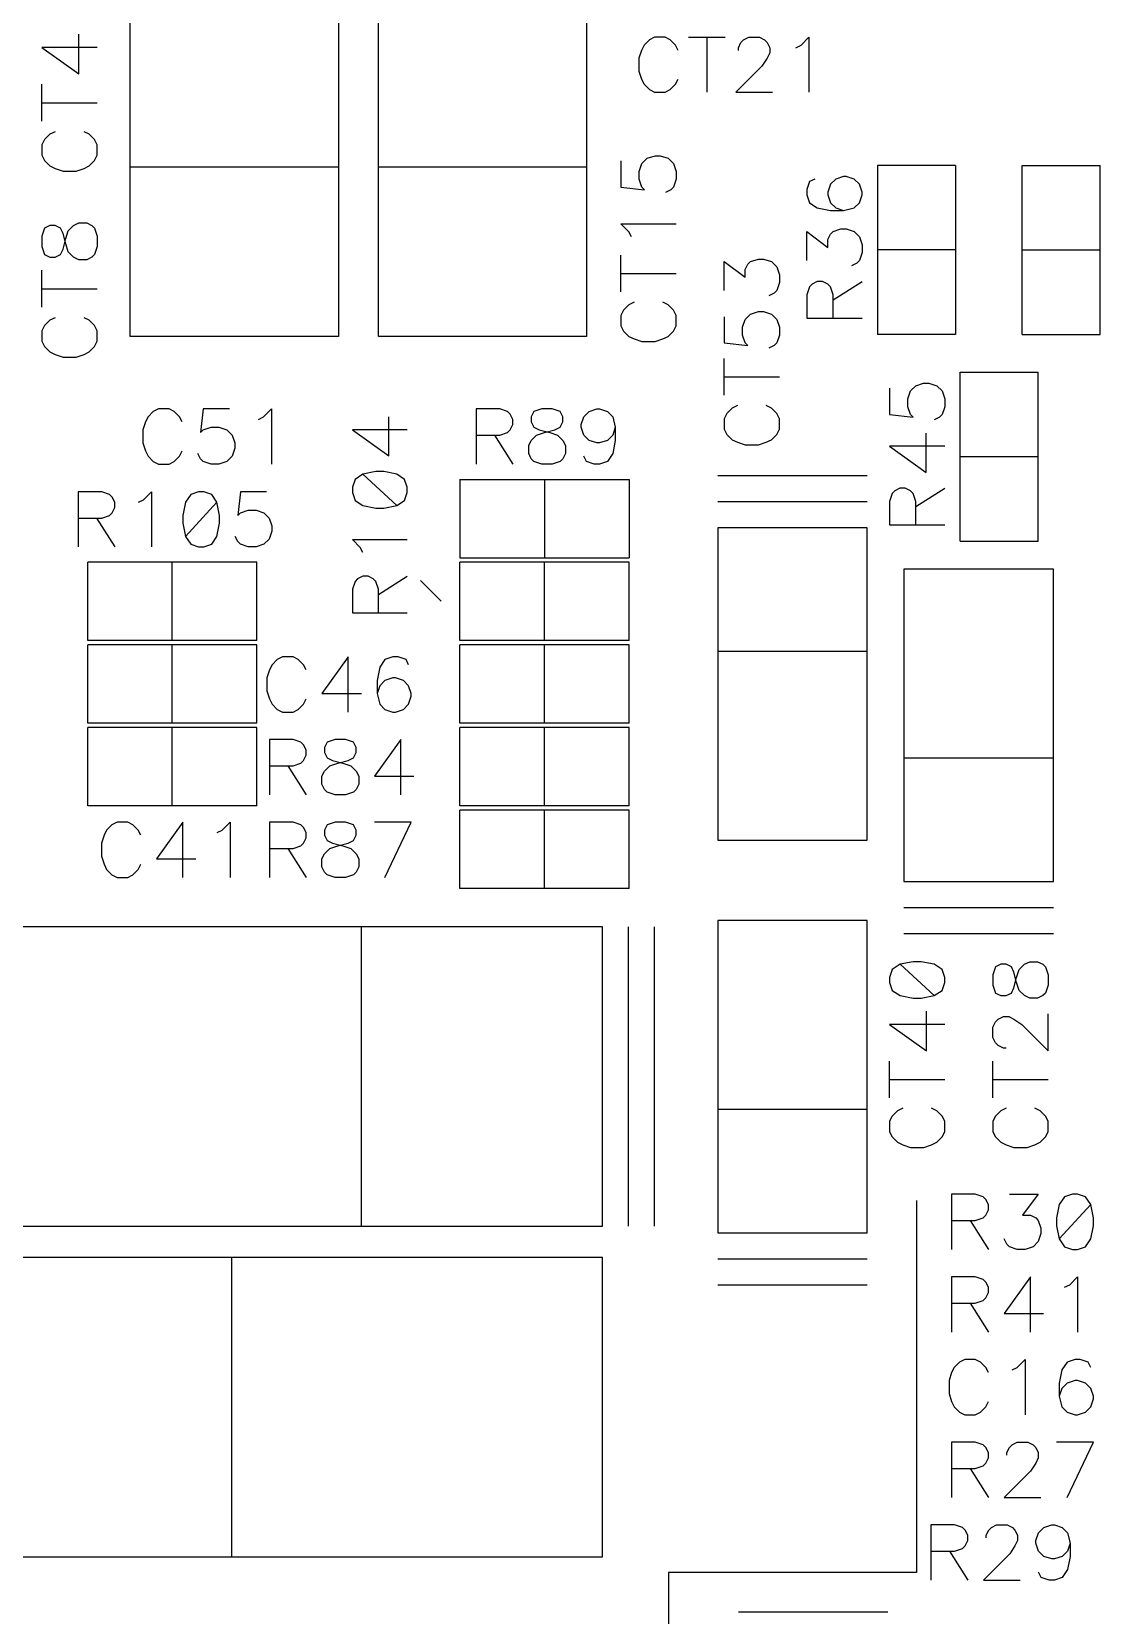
# Model space of a CAD drawing. Extents: x 295 to 953, y 10 to 290.
# Drawn here: x 688.84 to 721.67, y 125.83 to 174.5 of the extents above; entities that cross this region are included whole.
import ezdxf

# ---------------------------------------------------------------- set-up
doc = ezdxf.new("R2010")
doc.units = 0
doc.header["$LTSCALE"] = 5
doc.header["$MEASUREMENT"] = 0
doc.layers.add('130409_DV-DPH-A6_BSK', color=2, linetype='CONTINUOUS')

msp = doc.modelspace()

# ---------------------------------------------------------------- linework, layer by layer
at = {"layer": '130409_DV-DPH-A6_BSK', "color": 7}
for p, q in [((691.872, 165.128), (691.872, 175.527)), ((698.268, 175.527), (698.268, 165.128)), ((699.492, 165.128), (699.492, 175.527)), ((705.888, 175.527), (705.888, 165.128)), ((690.287, 173.2), (690.287, 174.414)), ((707.818, 174.247), (707.655, 174.084)), ((707.975, 174.328), (707.818, 174.247)), ((708.301, 174.328), (707.975, 174.328)), ((708.458, 174.247), (708.301, 174.328)), ((708.621, 174.084), (708.458, 174.247)), ((709.022, 174.328), (710.15, 174.328)), ((709.586, 174.328), (709.586, 172.636)), ((710.632, 174.165), (710.714, 174.247)), ((710.714, 174.247), (710.871, 174.328)), ((710.871, 174.328), (711.196, 174.328)), ((711.196, 174.328), (711.354, 174.247)), ((711.354, 174.247), (711.435, 174.165)), ((712.481, 174.084), (712.72, 174.328)), ((712.72, 174.328), (712.72, 172.636)), ((690.851, 174.008), (689.154, 174.008)), ((689.154, 174.008), (690.287, 173.2)), ((707.574, 173.922), (707.493, 173.683)), ((707.655, 174.084), (707.574, 173.922)), ((708.702, 173.922), (708.621, 174.084)), ((710.551, 174.003), (710.632, 174.165)), ((710.551, 173.922), (710.551, 174.003)), ((711.435, 174.165), (711.516, 174.003)), ((711.516, 173.845), (711.435, 173.683)), ((711.516, 174.003), (711.516, 173.845)), ((712.319, 174.003), (712.481, 174.084)), ((707.493, 173.683), (707.493, 173.281)), ((707.493, 173.281), (707.574, 173.038)), ((711.272, 173.439), (710.47, 172.636)), ((711.435, 173.683), (711.272, 173.439)), ((689.154, 171.747), (689.154, 172.88)), ((707.574, 173.038), (707.655, 172.88)), ((707.655, 172.88), (707.818, 172.718)), ((708.458, 172.718), (708.621, 172.88)), ((708.621, 172.88), (708.702, 173.038)), ((689.154, 172.311), (690.851, 172.311)), ((707.818, 172.718), (707.975, 172.636)), ((707.975, 172.636), (708.301, 172.636)), ((708.301, 172.636), (708.458, 172.718)), ((710.47, 172.636), (711.597, 172.636)), ((689.398, 171.346), (689.235, 171.183)), ((689.56, 171.422), (689.398, 171.346)), ((690.612, 171.346), (690.449, 171.422)), ((690.775, 171.183), (690.612, 171.346)), ((689.235, 171.183), (689.154, 171.021)), ((689.154, 171.021), (689.154, 170.696)), ((690.851, 171.021), (690.775, 171.183)), ((690.851, 170.696), (690.851, 171.021)), ((689.154, 170.696), (689.235, 170.538)), ((689.235, 170.538), (689.398, 170.376)), ((689.398, 170.376), (689.56, 170.294)), ((690.449, 170.294), (690.612, 170.376)), ((690.612, 170.376), (690.775, 170.538)), ((690.775, 170.538), (690.851, 170.696)), ((698.268, 170.33), (691.872, 170.33)), ((705.888, 170.33), (699.492, 170.33)), ((706.944, 170.523), (706.944, 169.715)), ((707.508, 170.198), (707.589, 170.442)), ((707.589, 170.442), (707.752, 170.604)), ((707.752, 170.604), (707.991, 170.681)), ((707.991, 170.681), (708.153, 170.681)), ((708.153, 170.681), (708.392, 170.604)), ((708.392, 170.604), (708.555, 170.442)), ((708.555, 170.442), (708.636, 170.198)), ((714.823, 170.386), (714.823, 165.189)), ((717.226, 170.386), (714.823, 170.386)), ((717.226, 170.386), (717.226, 165.189)), ((719.268, 165.189), (719.268, 170.386)), ((719.268, 170.386), (721.671, 170.386)), ((721.671, 165.189), (721.671, 170.386)), ((689.56, 170.294), (689.804, 170.213)), ((689.804, 170.213), (690.206, 170.213)), ((690.206, 170.213), (690.449, 170.294)), ((707.508, 169.959), (707.508, 170.198)), ((707.589, 169.715), (707.508, 169.959)), ((708.636, 169.959), (708.555, 169.715)), ((708.636, 170.198), (708.636, 169.959)), ((712.735, 169.888), (712.654, 169.644)), ((712.898, 169.964), (712.735, 169.888)), ((713.543, 169.964), (713.381, 169.807)), ((713.782, 170.046), (713.543, 169.964)), ((713.863, 170.046), (713.782, 170.046)), ((714.107, 169.964), (713.863, 170.046)), ((714.27, 169.807), (714.107, 169.964)), ((706.944, 169.715), (707.671, 169.639)), ((707.671, 169.639), (707.589, 169.715)), ((708.473, 169.639), (708.316, 169.558)), ((708.555, 169.715), (708.473, 169.639)), ((712.654, 169.644), (712.654, 169.482)), ((712.654, 169.482), (712.735, 169.238)), ((713.381, 169.807), (713.299, 169.563)), ((713.299, 169.563), (713.299, 169.482)), ((713.299, 169.482), (713.381, 169.238)), ((714.351, 169.563), (714.27, 169.807)), ((714.27, 169.238), (714.351, 169.482)), ((714.351, 169.482), (714.351, 169.563)), ((712.735, 169.238), (712.974, 169.08)), ((712.974, 169.08), (713.381, 168.999)), ((713.381, 169.238), (713.543, 169.08)), ((713.381, 168.999), (713.782, 168.999)), ((713.543, 169.08), (713.782, 168.999)), ((713.782, 168.999), (714.107, 169.08)), ((714.107, 169.08), (714.27, 169.238)), ((689.235, 168.455), (689.154, 168.212)), ((689.398, 168.537), (689.235, 168.455)), ((689.56, 168.537), (689.398, 168.537)), ((689.723, 168.455), (689.56, 168.537)), ((689.804, 168.293), (689.723, 168.455)), ((689.962, 168.374), (690.124, 168.537)), ((690.124, 168.537), (690.287, 168.618)), ((690.287, 168.618), (690.531, 168.618)), ((690.531, 168.618), (690.693, 168.537)), ((690.693, 168.537), (690.775, 168.455)), ((690.775, 168.455), (690.851, 168.212)), ((707.188, 168.349), (706.944, 168.593)), ((706.944, 168.593), (708.636, 168.593)), ((713.462, 168.354), (713.701, 168.435)), ((713.701, 168.435), (713.863, 168.435)), ((713.863, 168.435), (714.107, 168.354)), ((689.154, 168.212), (689.154, 167.892)), ((689.154, 167.892), (689.235, 167.648)), ((689.886, 167.973), (689.804, 168.293)), ((689.804, 167.81), (689.886, 168.135)), ((689.886, 168.135), (689.962, 168.374)), ((689.962, 167.729), (689.886, 167.973)), ((690.851, 167.892), (690.775, 167.648)), ((690.851, 168.212), (690.851, 167.892)), ((707.269, 168.191), (707.188, 168.349)), ((712.654, 167.465), (712.654, 168.354)), ((712.654, 168.354), (713.299, 167.866)), ((713.299, 168.11), (713.381, 168.273)), ((713.299, 167.866), (713.299, 168.11)), ((713.381, 168.273), (713.462, 168.354)), ((714.107, 168.354), (714.27, 168.191)), ((714.27, 168.191), (714.351, 167.947)), ((714.351, 167.947), (714.351, 167.709)), ((689.235, 167.648), (689.398, 167.566)), ((689.398, 167.566), (689.56, 167.566)), ((689.56, 167.566), (689.723, 167.648)), ((689.723, 167.648), (689.804, 167.81)), ((690.124, 167.566), (689.962, 167.729)), ((690.287, 167.485), (690.124, 167.566)), ((690.531, 167.485), (690.287, 167.485)), ((690.693, 167.566), (690.531, 167.485)), ((690.775, 167.648), (690.693, 167.566)), ((706.944, 166.5), (706.944, 167.627)), ((710.119, 166.54), (710.119, 167.429)), ((710.119, 167.429), (710.764, 166.947)), ((710.846, 167.348), (710.927, 167.429)), ((710.927, 167.429), (711.166, 167.506)), ((711.166, 167.506), (711.328, 167.506)), ((711.328, 167.506), (711.567, 167.429)), ((711.567, 167.429), (711.73, 167.267)), ((714.27, 167.465), (714.188, 167.384)), ((714.351, 167.709), (714.27, 167.465)), ((717.226, 167.79), (714.823, 167.79)), ((719.268, 167.79), (721.671, 167.79)), ((689.154, 166.032), (689.154, 167.165)), ((706.944, 167.064), (708.636, 167.064)), ((710.764, 167.185), (710.846, 167.348)), ((710.764, 166.947), (710.764, 167.185)), ((711.73, 167.267), (711.811, 167.023)), ((711.811, 167.023), (711.811, 166.784)), ((714.188, 167.384), (714.026, 167.302)), ((689.154, 166.596), (690.851, 166.596)), ((711.648, 166.464), (711.491, 166.383)), ((711.73, 166.54), (711.648, 166.464)), ((711.811, 166.784), (711.73, 166.54)), ((712.735, 166.657), (712.654, 166.413)), ((712.817, 166.738), (712.735, 166.657)), ((712.974, 166.82), (712.817, 166.738)), ((713.137, 166.82), (712.974, 166.82)), ((713.299, 166.738), (713.137, 166.82)), ((713.381, 166.657), (713.299, 166.738)), ((713.462, 166.413), (713.381, 166.657)), ((713.462, 166.256), (714.351, 166.82)), ((707.188, 166.098), (707.025, 165.936)), ((707.351, 166.18), (707.188, 166.098)), ((708.392, 166.098), (708.234, 166.18)), ((708.555, 165.936), (708.392, 166.098)), ((712.654, 166.413), (712.654, 165.687)), ((713.462, 165.687), (713.462, 166.413)), ((689.235, 165.468), (689.154, 165.306)), ((689.398, 165.631), (689.235, 165.468)), ((689.56, 165.707), (689.398, 165.631)), ((690.612, 165.631), (690.449, 165.707)), ((690.775, 165.468), (690.612, 165.631)), ((690.851, 165.306), (690.775, 165.468)), ((707.025, 165.936), (706.944, 165.778)), ((706.944, 165.778), (706.944, 165.453)), ((708.636, 165.778), (708.555, 165.936)), ((708.636, 165.453), (708.636, 165.778)), ((710.119, 165.738), (710.119, 164.935)), ((710.683, 165.418), (710.764, 165.656)), ((710.764, 165.656), (710.927, 165.819)), ((710.927, 165.819), (711.166, 165.9)), ((711.166, 165.9), (711.328, 165.9)), ((711.328, 165.9), (711.567, 165.819)), ((711.567, 165.819), (711.73, 165.656)), ((711.73, 165.656), (711.811, 165.418)), ((712.654, 165.687), (714.351, 165.687)), ((689.154, 165.306), (689.154, 164.981)), ((689.154, 164.981), (689.235, 164.823)), ((690.775, 164.823), (690.851, 164.981)), ((690.851, 164.981), (690.851, 165.306)), ((698.268, 165.128), (691.872, 165.128)), ((705.888, 165.128), (699.492, 165.128)), ((706.944, 165.453), (707.025, 165.296)), ((707.025, 165.296), (707.188, 165.133)), ((707.188, 165.133), (707.351, 165.052)), ((707.351, 165.052), (707.589, 164.971)), ((707.589, 164.971), (707.991, 164.971)), ((707.991, 164.971), (708.234, 165.052)), ((708.234, 165.052), (708.392, 165.133)), ((708.392, 165.133), (708.555, 165.296)), ((708.555, 165.296), (708.636, 165.453)), ((710.683, 165.174), (710.683, 165.418)), ((710.764, 164.935), (710.683, 165.174)), ((711.811, 165.174), (711.73, 164.935)), ((711.811, 165.418), (711.811, 165.174)), ((717.226, 165.189), (714.823, 165.189)), ((719.268, 165.189), (721.671, 165.189)), ((689.235, 164.823), (689.398, 164.661)), ((689.398, 164.661), (689.56, 164.579)), ((689.56, 164.579), (689.804, 164.498)), ((689.804, 164.498), (690.206, 164.498)), ((690.206, 164.498), (690.449, 164.579)), ((690.449, 164.579), (690.612, 164.661)), ((690.612, 164.661), (690.775, 164.823)), ((710.119, 164.935), (710.846, 164.854)), ((710.846, 164.854), (710.764, 164.935)), ((711.648, 164.854), (711.491, 164.772)), ((711.73, 164.935), (711.648, 164.854)), ((710.119, 163.325), (710.119, 164.452)), ((717.363, 158.839), (717.363, 164.036)), ((717.363, 164.036), (719.766, 164.036)), ((719.766, 158.839), (719.766, 164.036)), ((710.119, 163.889), (711.811, 163.889)), ((715.194, 163.538), (715.194, 162.73)), ((715.839, 163.457), (716.002, 163.614)), ((716.002, 163.614), (716.241, 163.696)), ((716.241, 163.696), (716.403, 163.696)), ((716.403, 163.696), (716.647, 163.614)), ((716.647, 163.614), (716.81, 163.457)), ((715.758, 163.213), (715.839, 163.457)), ((715.758, 162.969), (715.758, 163.213)), ((716.81, 163.457), (716.891, 163.213)), ((716.891, 163.213), (716.891, 162.969)), ((692.415, 162.659), (692.334, 162.502)), ((692.578, 162.822), (692.415, 162.659)), ((692.74, 162.903), (692.578, 162.822)), ((693.061, 162.903), (692.74, 162.903)), ((693.223, 162.822), (693.061, 162.903)), ((693.386, 162.659), (693.223, 162.822)), ((693.467, 162.502), (693.386, 162.659)), ((694.112, 162.903), (694.031, 162.177)), ((694.92, 162.903), (694.112, 162.903)), ((695.809, 162.583), (695.966, 162.659)), ((695.966, 162.659), (696.21, 162.903)), ((696.21, 162.903), (696.21, 161.206)), ((699.817, 161.46), (699.817, 162.664)), ((703.221, 162.903), (702.494, 162.903)), ((702.494, 162.903), (702.494, 161.206)), ((703.464, 162.822), (703.221, 162.903)), ((703.546, 162.74), (703.464, 162.822)), ((703.627, 162.583), (703.546, 162.74)), ((703.627, 162.42), (703.627, 162.583)), ((704.272, 162.822), (704.191, 162.659)), ((704.191, 162.659), (704.191, 162.502)), ((704.516, 162.903), (704.272, 162.822)), ((704.836, 162.903), (704.516, 162.903)), ((705.08, 162.822), (704.836, 162.903)), ((705.161, 162.659), (705.08, 162.822)), ((705.161, 162.502), (705.161, 162.659)), ((705.725, 162.42), (705.806, 162.659)), ((705.806, 162.659), (705.969, 162.822)), ((705.969, 162.822), (706.208, 162.903)), ((706.208, 162.903), (706.289, 162.903)), ((706.289, 162.903), (706.533, 162.822)), ((706.533, 162.822), (706.695, 162.659)), ((706.695, 162.659), (706.771, 162.339)), ((710.2, 162.761), (710.119, 162.603)), ((710.119, 162.603), (710.119, 162.278)), ((710.363, 162.923), (710.2, 162.761)), ((710.526, 163.005), (710.363, 162.923)), ((711.567, 162.923), (711.409, 163.005)), ((711.73, 162.761), (711.567, 162.923)), ((711.811, 162.603), (711.73, 162.761)), ((711.811, 162.278), (711.811, 162.603)), ((715.194, 162.73), (715.921, 162.649)), ((715.839, 162.73), (715.758, 162.969)), ((715.921, 162.649), (715.839, 162.73)), ((716.728, 162.649), (716.566, 162.568)), ((716.81, 162.73), (716.728, 162.649)), ((716.891, 162.969), (716.81, 162.73)), ((692.334, 162.502), (692.258, 162.258)), ((692.258, 162.258), (692.258, 161.857)), ((694.031, 162.177), (694.112, 162.258)), ((694.112, 162.258), (694.356, 162.339)), ((694.356, 162.339), (694.595, 162.339)), ((694.595, 162.339), (694.839, 162.258)), ((694.839, 162.258), (695.001, 162.095)), ((695.001, 162.095), (695.082, 161.857)), ((700.381, 162.263), (698.694, 162.263)), ((698.694, 162.263), (699.817, 161.46)), ((702.494, 162.095), (703.221, 162.095)), ((703.063, 162.095), (703.627, 161.206)), ((703.221, 162.095), (703.464, 162.177)), ((703.464, 162.177), (703.546, 162.258)), ((703.546, 162.258), (703.627, 162.42)), ((704.191, 162.502), (704.272, 162.339)), ((704.191, 161.933), (704.353, 162.095)), ((704.272, 162.339), (704.435, 162.258)), ((704.353, 162.095), (704.592, 162.177)), ((704.435, 162.258), (704.755, 162.177)), ((704.592, 162.177), (704.917, 162.258)), ((704.755, 162.177), (704.999, 162.095)), ((704.917, 162.258), (705.08, 162.339)), ((704.999, 162.095), (705.161, 161.933)), ((705.08, 162.339), (705.161, 162.502)), ((705.725, 162.339), (705.725, 162.42)), ((705.806, 162.095), (705.725, 162.339)), ((705.969, 161.933), (705.806, 162.095)), ((706.695, 162.095), (706.533, 161.933)), ((706.771, 162.339), (706.695, 162.095)), ((706.771, 162.339), (706.771, 161.933)), ((710.119, 162.278), (710.2, 162.121)), ((710.2, 162.121), (710.363, 161.958)), ((711.567, 161.958), (711.73, 162.121)), ((711.73, 162.121), (711.811, 162.278)), ((716.322, 160.952), (716.322, 162.161)), ((692.258, 161.857), (692.334, 161.613)), ((692.334, 161.613), (692.415, 161.45)), ((693.386, 161.45), (693.467, 161.613)), ((695.082, 161.694), (695.001, 161.45)), ((695.082, 161.857), (695.082, 161.694)), ((704.11, 161.775), (704.191, 161.933)), ((704.11, 161.531), (704.11, 161.775)), ((705.161, 161.933), (705.242, 161.775)), ((705.242, 161.775), (705.242, 161.531)), ((706.208, 161.857), (705.969, 161.933)), ((706.289, 161.857), (706.208, 161.857)), ((706.533, 161.933), (706.289, 161.857)), ((706.771, 161.933), (706.695, 161.531)), ((710.363, 161.958), (710.526, 161.877)), ((710.526, 161.877), (710.764, 161.796)), ((710.764, 161.796), (711.166, 161.796)), ((711.166, 161.796), (711.409, 161.877)), ((711.409, 161.877), (711.567, 161.958)), ((716.891, 161.76), (715.194, 161.76)), ((715.194, 161.76), (716.322, 160.952)), ((692.415, 161.45), (692.578, 161.288)), ((692.578, 161.288), (692.74, 161.206)), ((692.74, 161.206), (693.061, 161.206)), ((693.061, 161.206), (693.223, 161.288)), ((693.223, 161.288), (693.386, 161.45)), ((694.031, 161.369), (693.95, 161.531)), ((694.112, 161.288), (694.031, 161.369)), ((694.356, 161.206), (694.112, 161.288)), ((694.595, 161.206), (694.356, 161.206)), ((694.839, 161.288), (694.595, 161.206)), ((695.001, 161.45), (694.839, 161.288)), ((704.191, 161.369), (704.11, 161.531)), ((704.272, 161.288), (704.191, 161.369)), ((704.516, 161.206), (704.272, 161.288)), ((704.836, 161.206), (704.516, 161.206)), ((705.08, 161.288), (704.836, 161.206)), ((705.161, 161.369), (705.08, 161.288)), ((705.242, 161.531), (705.161, 161.369)), ((705.888, 161.288), (705.806, 161.45)), ((706.126, 161.206), (705.888, 161.288)), ((706.289, 161.206), (706.126, 161.206)), ((706.533, 161.288), (706.289, 161.206)), ((706.695, 161.531), (706.533, 161.288)), ((717.363, 161.44), (719.766, 161.44)), ((698.776, 160.739), (698.694, 160.495)), ((699.014, 160.896), (698.776, 160.739)), ((699.416, 160.978), (699.014, 160.896)), ((699.014, 160.896), (700.061, 159.936)), ((699.659, 160.978), (699.416, 160.978)), ((700.061, 160.896), (699.659, 160.978)), ((700.3, 160.739), (700.061, 160.896)), ((700.381, 160.495), (700.3, 160.739)), ((701.996, 160.734), (707.193, 160.734)), ((701.996, 160.734), (701.996, 158.331)), ((704.592, 160.734), (704.592, 158.331)), ((707.193, 160.734), (707.193, 158.331)), ((714.513, 160.851), (709.916, 160.851)), ((690.993, 160.353), (690.272, 160.353)), ((690.272, 160.353), (690.272, 158.666)), ((691.237, 160.272), (690.993, 160.353)), ((691.318, 160.195), (691.237, 160.272)), ((691.394, 160.033), (691.318, 160.195)), ((692.121, 160.033), (692.278, 160.114)), ((692.278, 160.114), (692.522, 160.353)), ((692.522, 160.353), (692.522, 158.666)), ((693.726, 160.272), (693.569, 160.033)), ((693.97, 160.353), (693.726, 160.272)), ((694.127, 160.353), (693.97, 160.353)), ((694.371, 160.272), (694.127, 160.353)), ((694.529, 160.033), (694.371, 160.272)), ((695.255, 160.353), (695.174, 159.632)), ((696.058, 160.353), (695.255, 160.353)), ((698.694, 160.495), (698.694, 160.338)), ((698.694, 160.338), (698.776, 160.094)), ((700.3, 160.094), (700.381, 160.338)), ((700.381, 160.338), (700.381, 160.495)), ((715.275, 160.307), (715.194, 160.063)), ((715.357, 160.388), (715.275, 160.307)), ((715.514, 160.47), (715.357, 160.388)), ((715.677, 160.47), (715.514, 160.47)), ((715.839, 160.388), (715.677, 160.47)), ((715.921, 160.307), (715.839, 160.388)), ((716.002, 160.063), (715.921, 160.307)), ((716.002, 159.906), (716.891, 160.47)), ((690.993, 159.55), (691.237, 159.632)), ((691.237, 159.632), (691.318, 159.713)), ((691.318, 159.713), (691.394, 159.87)), ((691.394, 159.87), (691.394, 160.033)), ((693.569, 160.033), (693.487, 159.632)), ((693.487, 159.632), (693.487, 159.388)), ((694.529, 160.033), (693.569, 158.986)), ((694.61, 159.632), (694.529, 160.033)), ((694.61, 159.388), (694.61, 159.632)), ((695.174, 159.632), (695.255, 159.713)), ((695.255, 159.713), (695.494, 159.789)), ((695.494, 159.789), (695.738, 159.789)), ((695.738, 159.789), (695.976, 159.713)), ((695.976, 159.713), (696.139, 159.55)), ((698.776, 160.094), (699.014, 159.936)), ((699.014, 159.936), (699.416, 159.855)), ((699.416, 159.855), (699.659, 159.855)), ((699.659, 159.855), (700.061, 159.936)), ((700.061, 159.936), (700.3, 160.094)), ((714.513, 160.053), (709.916, 160.053)), ((715.194, 160.063), (715.194, 159.337)), ((716.002, 159.337), (716.002, 160.063)), ((690.272, 159.55), (690.993, 159.55)), ((690.835, 159.55), (691.394, 158.666)), ((693.487, 159.388), (693.569, 158.986)), ((694.529, 158.986), (694.61, 159.388)), ((696.139, 159.55), (696.22, 159.311)), ((696.22, 159.149), (696.139, 158.905)), ((696.22, 159.311), (696.22, 159.149)), ((714.513, 159.251), (709.916, 159.251)), ((709.916, 159.251), (709.916, 155.852)), ((714.513, 155.852), (714.513, 159.251)), ((715.194, 159.337), (716.891, 159.337)), ((693.569, 158.986), (693.726, 158.748)), ((693.726, 158.748), (693.97, 158.666)), ((693.97, 158.666), (694.127, 158.666)), ((694.127, 158.666), (694.371, 158.748)), ((694.371, 158.748), (694.529, 158.986)), ((695.174, 158.829), (695.093, 158.986)), ((695.255, 158.748), (695.174, 158.829)), ((695.494, 158.666), (695.255, 158.748)), ((695.738, 158.666), (695.494, 158.666)), ((695.976, 158.748), (695.738, 158.666)), ((696.139, 158.905), (695.976, 158.748)), ((698.933, 158.646), (698.694, 158.89)), ((698.694, 158.89), (700.381, 158.89)), ((699.014, 158.489), (698.933, 158.646)), ((717.363, 158.839), (719.766, 158.839)), ((695.763, 158.194), (690.566, 158.194)), ((690.566, 155.791), (690.566, 158.194)), ((693.162, 155.791), (693.162, 158.194)), ((695.763, 155.791), (695.763, 158.194)), ((701.996, 158.331), (707.193, 158.331)), ((707.193, 158.194), (701.996, 158.194)), ((701.996, 155.791), (701.996, 158.194)), ((704.592, 155.791), (704.592, 158.194)), ((707.193, 155.791), (707.193, 158.194)), ((698.852, 157.686), (698.776, 157.605)), ((699.014, 157.762), (698.852, 157.686)), ((699.177, 157.762), (699.014, 157.762)), ((699.334, 157.686), (699.177, 157.762)), ((699.416, 157.605), (699.334, 157.686)), ((699.497, 157.203), (700.381, 157.762)), ((720.228, 157.981), (715.631, 157.981)), ((715.631, 157.981), (715.631, 154.384)), ((720.228, 154.384), (720.228, 157.981)), ((698.776, 157.605), (698.694, 157.361)), ((698.694, 157.361), (698.694, 156.639)), ((699.497, 157.361), (699.416, 157.605)), ((699.497, 156.639), (699.497, 157.361)), ((701.417, 156.995), (700.782, 157.63)), ((698.694, 156.639), (700.381, 156.639)), ((695.763, 155.791), (690.566, 155.791)), ((707.193, 155.791), (701.996, 155.791)), ((709.916, 155.852), (709.916, 154.953)), ((714.513, 154.953), (714.513, 155.852)), ((695.763, 155.654), (690.566, 155.654)), ((690.566, 153.251), (690.566, 155.654)), ((693.162, 153.251), (693.162, 155.654)), ((695.763, 153.251), (695.763, 155.654)), ((696.55, 155.283), (696.388, 155.202)), ((696.871, 155.283), (696.55, 155.283)), ((697.033, 155.202), (696.871, 155.283)), ((698.567, 155.283), (697.76, 154.155)), ((698.567, 153.586), (698.567, 155.283)), ((699.939, 155.283), (699.695, 155.202)), ((700.101, 155.283), (699.939, 155.283)), ((700.345, 155.202), (700.101, 155.283)), ((707.193, 155.654), (701.996, 155.654)), ((701.996, 153.251), (701.996, 155.654)), ((704.592, 153.251), (704.592, 155.654)), ((707.193, 153.251), (707.193, 155.654)), ((714.513, 155.451), (709.916, 155.451)), ((696.144, 154.882), (696.068, 154.638)), ((696.225, 155.039), (696.144, 154.882)), ((696.388, 155.202), (696.225, 155.039)), ((697.196, 155.039), (697.033, 155.202)), ((697.277, 154.882), (697.196, 155.039)), ((699.538, 154.963), (699.456, 154.557)), ((699.695, 155.202), (699.538, 154.963)), ((700.421, 155.039), (700.345, 155.202)), ((709.916, 154.953), (709.916, 153.85)), ((714.513, 153.85), (714.513, 154.953)), ((696.068, 154.638), (696.068, 154.237)), ((699.456, 154.557), (699.456, 154.155)), ((699.538, 154.394), (699.456, 154.155)), ((699.695, 154.557), (699.538, 154.394)), ((699.939, 154.638), (699.695, 154.557)), ((700.02, 154.638), (699.939, 154.638)), ((700.264, 154.557), (700.02, 154.638)), ((700.421, 154.394), (700.264, 154.557)), ((700.503, 154.155), (700.421, 154.394)), ((715.631, 154.384), (715.631, 153.784)), ((720.228, 153.784), (720.228, 154.384)), ((696.068, 154.237), (696.144, 153.993)), ((696.144, 153.993), (696.225, 153.83)), ((696.225, 153.83), (696.388, 153.668)), ((697.033, 153.668), (697.196, 153.83)), ((697.196, 153.83), (697.277, 153.993)), ((697.76, 154.155), (698.969, 154.155)), ((699.456, 154.155), (699.538, 153.83)), ((699.538, 153.83), (699.695, 153.668)), ((700.264, 153.668), (700.421, 153.83)), ((700.421, 153.83), (700.503, 154.074)), ((700.503, 154.074), (700.503, 154.155)), ((709.916, 153.85), (709.916, 153.251)), ((714.513, 153.251), (714.513, 153.85)), ((715.631, 153.784), (715.631, 152.682)), ((720.228, 152.682), (720.228, 153.784)), ((696.388, 153.668), (696.55, 153.586)), ((696.55, 153.586), (696.871, 153.586)), ((696.871, 153.586), (697.033, 153.668)), ((699.695, 153.668), (699.939, 153.586)), ((699.939, 153.586), (700.02, 153.586)), ((700.02, 153.586), (700.264, 153.668)), ((695.763, 153.251), (690.566, 153.251)), ((695.763, 153.114), (690.566, 153.114)), ((690.566, 150.711), (690.566, 153.114)), ((693.162, 150.711), (693.162, 153.114)), ((695.763, 150.711), (695.763, 153.114)), ((707.193, 153.251), (701.996, 153.251)), ((707.193, 153.114), (701.996, 153.114)), ((701.996, 150.711), (701.996, 153.114)), ((704.592, 150.711), (704.592, 153.114)), ((707.193, 150.711), (707.193, 153.114)), ((709.916, 153.251), (709.916, 149.654)), ((714.513, 149.654), (714.513, 153.251)), ((696.871, 152.743), (696.144, 152.743)), ((696.144, 152.743), (696.144, 151.046)), ((697.114, 152.662), (696.871, 152.743)), ((697.196, 152.58), (697.114, 152.662)), ((697.277, 152.423), (697.196, 152.58)), ((697.277, 152.26), (697.277, 152.423)), ((697.922, 152.662), (697.841, 152.499)), ((697.841, 152.499), (697.841, 152.342)), ((697.841, 152.342), (697.922, 152.179)), ((698.166, 152.743), (697.922, 152.662)), ((698.486, 152.743), (698.166, 152.743)), ((698.73, 152.662), (698.486, 152.743)), ((698.811, 152.499), (698.73, 152.662)), ((698.73, 152.179), (698.811, 152.342)), ((698.811, 152.342), (698.811, 152.499)), ((700.183, 152.743), (699.375, 151.615)), ((700.183, 151.046), (700.183, 152.743)), ((715.631, 152.682), (715.631, 151.783)), ((720.228, 151.783), (720.228, 152.682)), ((696.144, 151.935), (696.871, 151.935)), ((696.713, 151.935), (697.277, 151.046)), ((696.871, 151.935), (697.114, 152.017)), ((697.114, 152.017), (697.196, 152.098)), ((697.196, 152.098), (697.277, 152.26)), ((697.841, 151.773), (698.003, 151.935)), ((697.922, 152.179), (698.085, 152.098)), ((698.003, 151.935), (698.242, 152.017)), ((698.085, 152.098), (698.405, 152.017)), ((698.242, 152.017), (698.567, 152.098)), ((698.405, 152.017), (698.649, 151.935)), ((698.567, 152.098), (698.73, 152.179)), ((698.649, 151.935), (698.811, 151.773)), ((715.631, 152.184), (720.228, 152.184)), ((697.76, 151.615), (697.841, 151.773)), ((697.76, 151.371), (697.76, 151.615)), ((697.841, 151.209), (697.76, 151.371)), ((698.811, 151.773), (698.892, 151.615)), ((698.892, 151.371), (698.811, 151.209)), ((698.892, 151.615), (698.892, 151.371)), ((699.375, 151.615), (700.584, 151.615)), ((715.631, 151.783), (715.631, 148.384)), ((720.228, 148.384), (720.228, 151.783)), ((697.922, 151.128), (697.841, 151.209)), ((698.166, 151.046), (697.922, 151.128)), ((698.486, 151.046), (698.166, 151.046)), ((698.73, 151.128), (698.486, 151.046)), ((698.811, 151.209), (698.73, 151.128)), ((695.763, 150.711), (690.566, 150.711)), ((707.193, 150.711), (701.996, 150.711)), ((707.193, 150.574), (701.996, 150.574)), ((701.996, 148.171), (701.996, 150.574)), ((704.592, 148.171), (704.592, 150.574)), ((707.193, 148.171), (707.193, 150.574)), ((691.145, 149.959), (691.064, 149.802)), ((691.308, 150.122), (691.145, 149.959)), ((691.47, 150.203), (691.308, 150.122)), ((691.791, 150.203), (691.47, 150.203)), ((691.953, 150.122), (691.791, 150.203)), ((692.116, 149.959), (691.953, 150.122)), ((692.197, 149.802), (692.116, 149.959)), ((693.487, 150.203), (692.68, 149.075)), ((693.487, 148.506), (693.487, 150.203)), ((694.539, 149.883), (694.696, 149.959)), ((694.696, 149.959), (694.94, 150.203)), ((694.94, 150.203), (694.94, 148.506)), ((696.871, 150.203), (696.144, 150.203)), ((696.144, 150.203), (696.144, 148.506)), ((697.114, 150.122), (696.871, 150.203)), ((697.196, 150.04), (697.114, 150.122)), ((697.277, 149.883), (697.196, 150.04)), ((697.922, 150.122), (697.841, 149.959)), ((697.841, 149.959), (697.841, 149.802)), ((698.166, 150.203), (697.922, 150.122)), ((698.486, 150.203), (698.166, 150.203)), ((698.73, 150.122), (698.486, 150.203)), ((698.811, 149.959), (698.73, 150.122)), ((698.811, 149.802), (698.811, 149.959)), ((700.503, 150.203), (699.375, 150.203)), ((699.695, 148.506), (700.503, 150.203)), ((691.064, 149.802), (690.988, 149.558)), ((690.988, 149.558), (690.988, 149.157)), ((696.871, 149.395), (697.114, 149.477)), ((697.114, 149.477), (697.196, 149.558)), ((697.196, 149.558), (697.277, 149.72)), ((697.277, 149.72), (697.277, 149.883)), ((697.841, 149.802), (697.922, 149.639)), ((697.922, 149.639), (698.085, 149.558)), ((698.003, 149.395), (698.242, 149.477)), ((698.085, 149.558), (698.405, 149.477)), ((698.242, 149.477), (698.567, 149.558)), ((698.405, 149.477), (698.649, 149.395)), ((698.567, 149.558), (698.73, 149.639)), ((698.73, 149.639), (698.811, 149.802)), ((709.916, 149.654), (714.513, 149.654)), ((690.988, 149.157), (691.064, 148.913)), ((691.064, 148.913), (691.145, 148.75)), ((692.116, 148.75), (692.197, 148.913)), ((692.68, 149.075), (693.889, 149.075)), ((696.144, 149.395), (696.871, 149.395)), ((696.713, 149.395), (697.277, 148.506)), ((697.76, 149.075), (697.841, 149.233)), ((697.76, 148.831), (697.76, 149.075)), ((697.841, 149.233), (698.003, 149.395)), ((698.649, 149.395), (698.811, 149.233)), ((698.811, 149.233), (698.892, 149.075)), ((698.892, 149.075), (698.892, 148.831)), ((691.145, 148.75), (691.308, 148.588)), ((691.308, 148.588), (691.47, 148.506)), ((691.47, 148.506), (691.791, 148.506)), ((691.791, 148.506), (691.953, 148.588)), ((691.953, 148.588), (692.116, 148.75)), ((697.841, 148.669), (697.76, 148.831)), ((697.922, 148.588), (697.841, 148.669)), ((698.166, 148.506), (697.922, 148.588)), ((698.486, 148.506), (698.166, 148.506)), ((698.73, 148.588), (698.486, 148.506)), ((698.811, 148.669), (698.73, 148.588)), ((698.892, 148.831), (698.811, 148.669)), ((707.193, 148.171), (701.996, 148.171)), ((715.631, 148.384), (720.228, 148.384)), ((715.631, 147.582), (720.228, 147.582)), ((706.375, 146.987), (687.574, 146.987)), ((698.974, 137.788), (698.974, 146.987)), ((706.375, 137.788), (706.375, 146.987)), ((707.173, 137.788), (707.173, 146.987)), ((707.975, 137.788), (707.975, 146.987)), ((714.513, 147.186), (709.916, 147.186)), ((709.916, 147.186), (709.916, 143.589)), ((714.513, 143.589), (714.513, 147.186)), ((715.631, 146.784), (720.228, 146.784)), ((715.28, 145.677), (715.199, 145.433)), ((715.524, 145.839), (715.28, 145.677)), ((715.926, 145.916), (715.524, 145.839)), ((715.524, 145.839), (716.571, 144.874)), ((716.164, 145.916), (715.926, 145.916)), ((716.571, 145.839), (716.164, 145.916)), ((716.81, 145.677), (716.571, 145.839)), ((716.891, 145.433), (716.81, 145.677)), ((718.455, 145.758), (718.374, 145.514)), ((718.374, 145.514), (718.374, 145.194)), ((718.618, 145.839), (718.455, 145.758)), ((718.781, 145.839), (718.618, 145.839)), ((718.938, 145.758), (718.781, 145.839)), ((719.019, 145.595), (718.938, 145.758)), ((719.101, 145.275), (719.019, 145.595)), ((719.101, 145.433), (719.182, 145.677)), ((719.182, 145.677), (719.339, 145.839)), ((719.339, 145.839), (719.502, 145.916)), ((719.502, 145.916), (719.746, 145.916)), ((719.746, 145.916), (719.903, 145.839)), ((719.903, 145.839), (719.985, 145.758)), ((719.985, 145.758), (720.066, 145.514)), ((720.066, 145.514), (720.066, 145.194)), ((715.199, 145.433), (715.199, 145.275)), ((715.199, 145.275), (715.28, 145.032)), ((715.28, 145.032), (715.524, 144.874)), ((716.571, 144.874), (716.81, 145.032)), ((716.81, 145.032), (716.891, 145.275)), ((716.891, 145.275), (716.891, 145.433)), ((718.374, 145.194), (718.455, 144.95)), ((718.938, 144.95), (719.019, 145.113)), ((719.019, 145.113), (719.101, 145.433)), ((719.182, 145.032), (719.101, 145.275)), ((719.339, 144.874), (719.182, 145.032)), ((720.066, 145.194), (719.985, 144.95)), ((715.524, 144.874), (715.926, 144.793)), ((715.926, 144.793), (716.164, 144.793)), ((716.164, 144.793), (716.571, 144.874)), ((718.455, 144.95), (718.618, 144.874)), ((718.618, 144.874), (718.781, 144.874)), ((718.781, 144.874), (718.938, 144.95)), ((719.502, 144.793), (719.339, 144.874)), ((719.746, 144.793), (719.502, 144.793)), ((719.903, 144.874), (719.746, 144.793)), ((719.985, 144.95), (719.903, 144.874)), ((716.327, 143.182), (716.327, 144.392)), ((718.374, 143.909), (718.455, 144.066)), ((718.455, 144.066), (718.537, 144.148)), ((718.537, 144.148), (718.699, 144.229)), ((718.699, 144.229), (718.857, 144.229)), ((718.857, 144.229), (719.019, 144.148)), ((719.019, 144.148), (719.263, 143.985)), ((720.066, 143.182), (720.066, 144.31)), ((709.916, 143.589), (709.916, 142.989)), ((714.513, 142.989), (714.513, 143.589)), ((716.891, 143.985), (715.199, 143.985)), ((715.199, 143.985), (716.327, 143.182)), ((718.374, 143.584), (718.374, 143.909)), ((718.455, 143.426), (718.374, 143.584)), ((719.263, 143.985), (720.066, 143.182)), ((718.537, 143.345), (718.455, 143.426)), ((718.699, 143.264), (718.537, 143.345)), ((718.781, 143.264), (718.699, 143.264)), ((709.916, 142.989), (709.916, 141.887)), ((714.513, 141.887), (714.513, 142.989)), ((715.199, 141.735), (715.199, 142.862)), ((718.374, 141.735), (718.374, 142.862)), ((715.199, 142.299), (716.891, 142.299)), ((718.374, 142.299), (720.066, 142.299)), ((709.916, 141.887), (709.916, 140.988)), ((714.513, 140.988), (714.513, 141.887)), ((709.916, 141.389), (714.513, 141.389)), ((715.28, 141.171), (715.199, 141.013)), ((715.443, 141.333), (715.28, 141.171)), ((715.606, 141.415), (715.443, 141.333)), ((716.647, 141.333), (716.489, 141.415)), ((716.81, 141.171), (716.647, 141.333)), ((716.891, 141.013), (716.81, 141.171)), ((718.455, 141.171), (718.374, 141.013)), ((718.618, 141.333), (718.455, 141.171)), ((718.781, 141.415), (718.618, 141.333)), ((719.822, 141.333), (719.664, 141.415)), ((719.985, 141.171), (719.822, 141.333)), ((720.066, 141.013), (719.985, 141.171)), ((709.916, 140.988), (709.916, 137.589)), ((714.513, 137.589), (714.513, 140.988)), ((715.199, 141.013), (715.199, 140.688)), ((715.199, 140.688), (715.28, 140.531)), ((716.81, 140.531), (716.891, 140.688)), ((716.891, 140.688), (716.891, 141.013)), ((718.374, 141.013), (718.374, 140.688)), ((718.374, 140.688), (718.455, 140.531)), ((719.985, 140.531), (720.066, 140.688)), ((720.066, 140.688), (720.066, 141.013)), ((715.28, 140.531), (715.443, 140.368)), ((715.443, 140.368), (715.606, 140.287)), ((715.606, 140.287), (715.844, 140.206)), ((715.844, 140.206), (716.246, 140.206)), ((716.246, 140.206), (716.489, 140.287)), ((716.489, 140.287), (716.647, 140.368)), ((716.647, 140.368), (716.81, 140.531)), ((718.455, 140.531), (718.618, 140.368)), ((718.618, 140.368), (718.781, 140.287)), ((718.781, 140.287), (719.019, 140.206)), ((719.019, 140.206), (719.421, 140.206)), ((719.421, 140.206), (719.664, 140.287)), ((719.664, 140.287), (719.822, 140.368)), ((719.822, 140.368), (719.985, 140.531)), ((717.826, 138.773), (717.099, 138.773)), ((717.099, 138.773), (717.099, 137.076)), ((718.069, 138.692), (717.826, 138.773)), ((718.877, 138.773), (719.766, 138.773)), ((719.766, 138.773), (719.278, 138.128)), ((720.813, 138.773), (720.574, 138.692)), ((720.975, 138.773), (720.813, 138.773)), ((721.219, 138.692), (720.975, 138.773)), ((716.022, 138.58), (716.022, 127.15)), ((718.151, 138.61), (718.069, 138.692)), ((718.232, 138.453), (718.151, 138.61)), ((718.151, 138.128), (718.232, 138.29)), ((718.232, 138.29), (718.232, 138.453)), ((720.411, 138.453), (720.33, 138.047)), ((720.574, 138.692), (720.411, 138.453)), ((721.376, 138.453), (720.411, 137.401)), ((721.376, 138.453), (721.219, 138.692)), ((721.458, 138.047), (721.376, 138.453)), ((687.574, 137.788), (706.375, 137.788)), ((717.099, 137.965), (717.826, 137.965)), ((717.668, 137.965), (718.232, 137.076)), ((717.826, 137.965), (718.069, 138.047)), ((718.069, 138.047), (718.151, 138.128)), ((719.278, 138.128), (719.522, 138.128)), ((719.522, 138.128), (719.685, 138.047)), ((719.685, 138.047), (719.766, 137.965)), ((719.766, 137.965), (719.847, 137.727)), ((719.847, 137.727), (719.847, 137.564)), ((720.33, 138.047), (720.33, 137.803)), ((720.33, 137.803), (720.411, 137.401)), ((721.376, 137.401), (721.458, 137.803)), ((721.458, 137.803), (721.458, 138.047)), ((709.916, 137.589), (714.513, 137.589)), ((718.796, 137.239), (718.715, 137.401)), ((718.877, 137.158), (718.796, 137.239)), ((719.766, 137.32), (719.604, 137.158)), ((719.847, 137.564), (719.766, 137.32)), ((720.411, 137.401), (720.574, 137.158)), ((721.219, 137.158), (721.376, 137.401)), ((706.375, 136.827), (687.574, 136.827)), ((694.976, 136.827), (694.976, 127.628)), ((706.375, 127.628), (706.375, 136.827)), ((709.916, 136.787), (714.513, 136.787)), ((719.121, 137.076), (718.877, 137.158)), ((719.36, 137.076), (719.121, 137.076)), ((719.604, 137.158), (719.36, 137.076)), ((720.574, 137.158), (720.813, 137.076)), ((720.813, 137.076), (720.975, 137.076)), ((720.975, 137.076), (721.219, 137.158)), ((709.916, 135.989), (714.513, 135.989)), ((717.826, 136.233), (717.099, 136.233)), ((717.099, 136.233), (717.099, 134.536)), ((718.069, 136.152), (717.826, 136.233)), ((718.151, 136.07), (718.069, 136.152)), ((718.232, 135.913), (718.151, 136.07)), ((718.232, 135.75), (718.232, 135.913)), ((719.522, 136.233), (718.715, 135.105)), ((719.522, 134.536), (719.522, 136.233)), ((720.574, 135.913), (720.731, 135.989)), ((720.731, 135.989), (720.975, 136.233)), ((720.975, 136.233), (720.975, 134.536)), ((717.099, 135.425), (717.826, 135.425)), ((717.668, 135.425), (718.232, 134.536)), ((717.826, 135.425), (718.069, 135.507)), ((718.069, 135.507), (718.151, 135.588)), ((718.151, 135.588), (718.232, 135.75)), ((718.715, 135.105), (719.924, 135.105)), ((717.18, 133.449), (717.099, 133.292)), ((717.343, 133.612), (717.18, 133.449)), ((717.505, 133.693), (717.343, 133.612)), ((717.826, 133.693), (717.505, 133.693)), ((717.988, 133.612), (717.826, 133.693)), ((718.151, 133.449), (717.988, 133.612)), ((718.232, 133.292), (718.151, 133.449)), ((718.958, 133.373), (719.121, 133.449)), ((719.121, 133.449), (719.36, 133.693)), ((719.36, 133.693), (719.36, 131.996)), ((720.493, 133.373), (720.411, 132.967)), ((720.65, 133.612), (720.493, 133.373)), ((720.894, 133.693), (720.65, 133.612)), ((721.056, 133.693), (720.894, 133.693)), ((721.3, 133.612), (721.056, 133.693)), ((721.376, 133.449), (721.3, 133.612)), ((717.099, 133.292), (717.023, 133.048)), ((717.023, 133.048), (717.023, 132.647)), ((720.411, 132.967), (720.411, 132.565)), ((720.65, 132.967), (720.493, 132.804)), ((720.894, 133.048), (720.65, 132.967)), ((720.975, 133.048), (720.894, 133.048)), ((721.219, 132.967), (720.975, 133.048)), ((721.376, 132.804), (721.219, 132.967)), ((717.023, 132.647), (717.099, 132.403)), ((717.099, 132.403), (717.18, 132.24)), ((718.151, 132.24), (718.232, 132.403)), ((720.493, 132.804), (720.411, 132.565)), ((720.411, 132.565), (720.493, 132.24)), ((721.458, 132.565), (721.376, 132.804)), ((721.376, 132.24), (721.458, 132.484)), ((721.458, 132.484), (721.458, 132.565)), ((717.18, 132.24), (717.343, 132.078)), ((717.343, 132.078), (717.505, 131.996)), ((717.505, 131.996), (717.826, 131.996)), ((717.826, 131.996), (717.988, 132.078)), ((717.988, 132.078), (718.151, 132.24)), ((720.493, 132.24), (720.65, 132.078)), ((720.65, 132.078), (720.894, 131.996)), ((720.894, 131.996), (720.975, 131.996)), ((720.975, 131.996), (721.219, 132.078)), ((721.219, 132.078), (721.376, 132.24)), ((717.826, 131.153), (717.099, 131.153)), ((717.099, 131.153), (717.099, 129.456)), ((718.069, 131.072), (717.826, 131.153)), ((718.151, 130.99), (718.069, 131.072)), ((718.232, 130.833), (718.151, 130.99)), ((718.796, 130.833), (718.877, 130.99)), ((718.877, 130.99), (718.958, 131.072)), ((718.958, 131.072), (719.121, 131.153)), ((719.121, 131.153), (719.441, 131.153)), ((719.441, 131.153), (719.604, 131.072)), ((719.604, 131.072), (719.685, 130.99)), ((719.685, 130.99), (719.766, 130.833)), ((721.458, 131.153), (720.33, 131.153)), ((720.65, 129.456), (721.458, 131.153)), ((717.826, 130.345), (718.069, 130.427)), ((718.069, 130.427), (718.151, 130.508)), ((718.151, 130.508), (718.232, 130.67)), ((718.232, 130.67), (718.232, 130.833)), ((718.796, 130.752), (718.796, 130.833)), ((719.685, 130.508), (719.522, 130.264)), ((719.766, 130.67), (719.685, 130.508)), ((719.766, 130.833), (719.766, 130.67)), ((717.099, 130.345), (717.826, 130.345)), ((717.668, 130.345), (718.232, 129.456)), ((719.522, 130.264), (718.715, 129.456)), ((718.715, 129.456), (719.847, 129.456)), ((717.191, 128.613), (716.464, 128.613)), ((716.464, 128.613), (716.464, 126.916)), ((717.434, 128.532), (717.191, 128.613)), ((717.516, 128.45), (717.434, 128.532)), ((718.242, 128.45), (718.323, 128.532)), ((718.323, 128.532), (718.486, 128.613)), ((718.486, 128.613), (718.806, 128.613)), ((718.806, 128.613), (718.969, 128.532)), ((718.969, 128.532), (719.05, 128.45)), ((719.776, 128.369), (719.939, 128.532)), ((719.939, 128.532), (720.178, 128.613)), ((720.178, 128.613), (720.259, 128.613)), ((720.259, 128.613), (720.503, 128.532)), ((720.503, 128.532), (720.665, 128.369)), ((717.597, 128.293), (717.516, 128.45)), ((717.516, 127.968), (717.597, 128.13)), ((717.597, 128.13), (717.597, 128.293)), ((718.161, 128.293), (718.242, 128.45)), ((718.161, 128.212), (718.161, 128.293)), ((719.05, 128.45), (719.131, 128.293)), ((719.131, 128.13), (719.05, 127.968)), ((719.131, 128.293), (719.131, 128.13)), ((719.695, 128.13), (719.776, 128.369)), ((719.695, 128.049), (719.695, 128.13)), ((719.776, 127.805), (719.695, 128.049)), ((720.665, 128.369), (720.741, 128.049)), ((720.741, 128.049), (720.665, 127.805)), ((720.741, 128.049), (720.741, 127.643)), ((687.574, 127.628), (706.375, 127.628)), ((716.464, 127.805), (717.191, 127.805)), ((717.033, 127.805), (717.597, 126.916)), ((717.191, 127.805), (717.434, 127.887)), ((717.434, 127.887), (717.516, 127.968)), ((718.887, 127.724), (718.08, 126.916)), ((719.05, 127.968), (718.887, 127.724)), ((719.939, 127.643), (719.776, 127.805)), ((720.178, 127.567), (719.939, 127.643)), ((720.259, 127.567), (720.178, 127.567)), ((720.503, 127.643), (720.259, 127.567)), ((720.665, 127.805), (720.503, 127.643)), ((720.741, 127.643), (720.665, 127.241)), ((708.402, 127.15), (708.402, 114.45)), ((716.022, 127.15), (708.402, 127.15)), ((719.858, 126.998), (719.776, 127.16)), ((720.665, 127.241), (720.503, 126.998)), ((718.08, 126.916), (719.212, 126.916)), ((720.096, 126.916), (719.858, 126.998)), ((720.259, 126.916), (720.096, 126.916)), ((720.503, 126.998), (720.259, 126.916)), ((715.148, 125.926), (710.551, 125.926))]:
    msp.add_line(p, q, dxfattribs=at)

doc.saveas('drawing.dxf')
